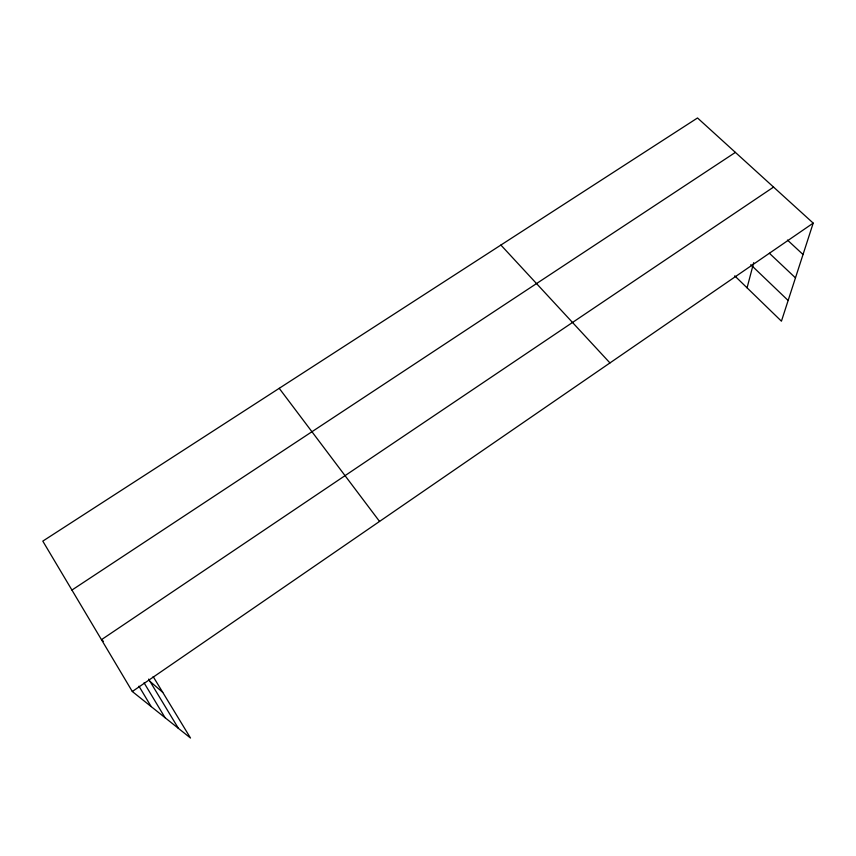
<?xml version="1.0" encoding="UTF-8"?>
<svg xmlns="http://www.w3.org/2000/svg" width="856" height="856" viewBox="0 0 856 856"><rect width="100%" height="100%" fill="white"/><g stroke="black" fill="none" stroke-linecap="round" stroke-linejoin="round"><path stroke-width="1.28" d="M747.074 287.83L753.687 262.653M153.149 676.572L190.503 738.033L132.316 691.509L42.8 541.12L697.522 117.968L813.2 223.116L781.432 321.182L734.726 275.846M132.316 691.509L813.2 223.116M773.557 187.09L101.468 639.678L103.448 641.379M71.936 590.062L735.39 152.389M149.971 681.376L162.747 692.354M787.467 240.065L803.035 254.51M769.405 253.28L795.47 277.868M750.765 264.707L788.141 300.488M500.888 245.051L609.953 362.933M279.216 388.314L379.55 521.432M148.612 679.118L178.412 728.36M144.054 682.799L165.069 717.702M138.961 686.191L151.191 706.596"/></g></svg>
